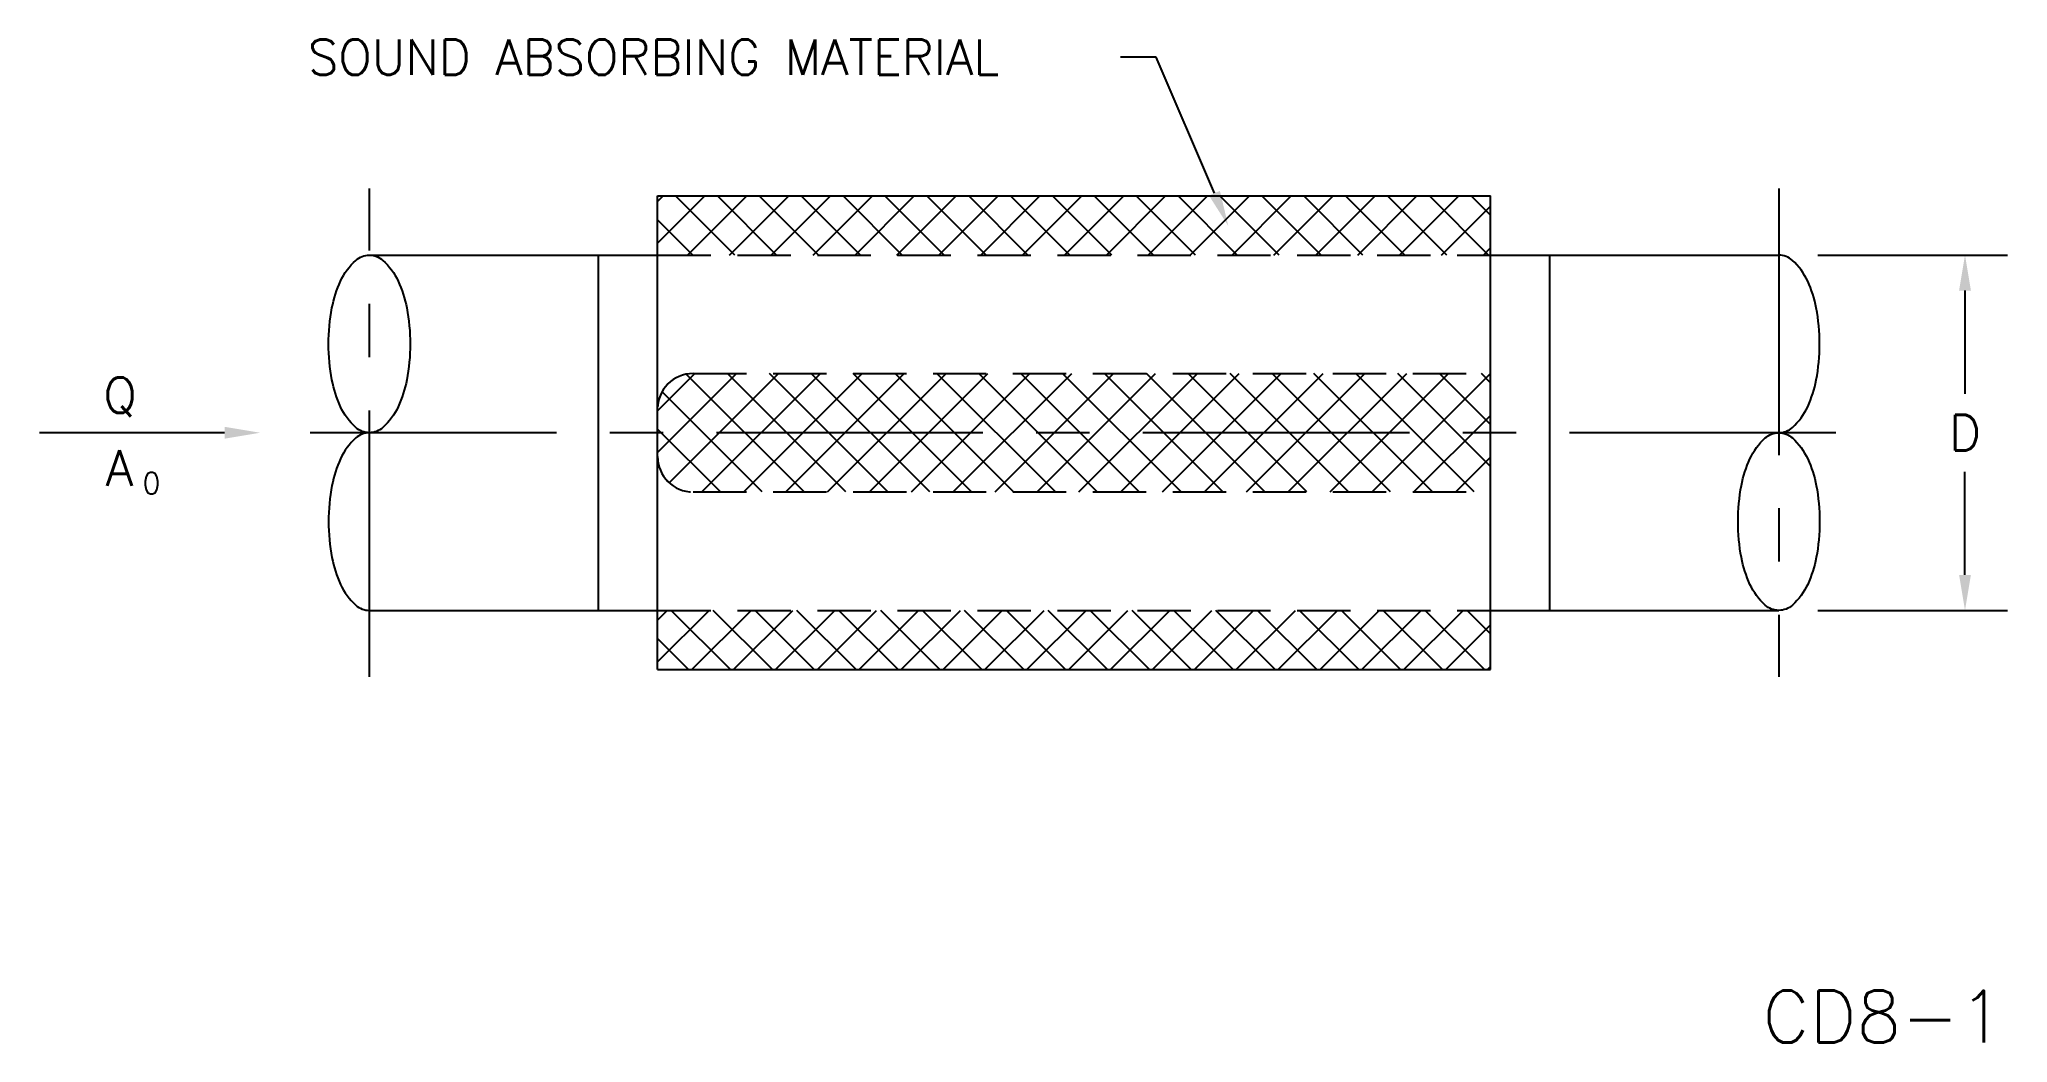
# Model space of a CAD drawing. Extents: x 1.41 to 9.71, y 1.88 to 6.11.
import ezdxf
from ezdxf.enums import TextEntityAlignment as Align

# ---------------------------------------------------------------- set-up
doc = ezdxf.new("R2010")
doc.units = 0
doc.header["$LTSCALE"] = 0.9
doc.header["$MEASUREMENT"] = 0
doc.linetypes.add('CENTER', pattern=[2, 1.25, -0.25, 0.25, -0.25])
doc.linetypes.add('HIDDEN', pattern=[0.375, 0.25, -0.125])
doc.layers.get('0').update_dxf_attribs({"linetype": 'CONTINUOUS'})
for name, color, linetype in [('CENTER', 7, 'CENTER'), ('HIDDEN', 7, 'HIDDEN'), ('NUMBER', 7, 'CONTINUOUS')]:
    doc.layers.add(name, color=color, linetype=linetype)
doc.styles.add('ROMANS', font='romans')

msp = doc.modelspace()

# ---------------------------------------------------------------- linework, layer by layer
for p, q in [((6.1203, 6.0399), (5.9703, 6.0399)), ((6.3669, 5.4652), (6.1203, 6.0399)), ((4.0166, 5.4538), (7.5325, 5.4538)), ((4.0166, 3.4538), (4.0166, 5.4538)), ((7.5325, 3.4538), (7.5325, 5.4538)), ((2.8002, 5.2038), (4.0166, 5.2038)), ((3.7666, 3.7038), (3.7666, 5.2038)), ((7.5325, 5.2038), (8.7489, 5.2038)), ((7.7825, 3.7038), (7.7825, 5.2038)), ((2.1894, 4.4538), (1.4074, 4.4538)), ((2.1894, 4.4538), (1.6255, 4.4538)), ((2.8002, 3.7038), (4.0166, 3.7038)), ((7.5325, 3.7038), (8.7489, 3.7038)), ((4.0166, 3.4538), (7.5325, 3.4538))]:
    msp.add_line(p, q)
at = {"color": 0}
for p, q in [((4.0166, 5.254), (4.2163, 5.4538)), ((4.0166, 5.4308), (4.0396, 5.4538)), ((4.3422, 5.2038), (4.0922, 5.4538)), ((4.1431, 5.2038), (4.3931, 5.4538)), ((4.519, 5.2038), (4.269, 5.4538)), ((4.3199, 5.2038), (4.5699, 5.4538)), ((4.6957, 5.2038), (4.4457, 5.4538)), ((4.4967, 5.2038), (4.7467, 5.4538)), ((4.8725, 5.2038), (4.6225, 5.4538)), ((4.6734, 5.2038), (4.9234, 5.4538)), ((5.0493, 5.2038), (4.7993, 5.4538)), ((4.8502, 5.2038), (5.1002, 5.4538)), ((5.2261, 5.2038), (4.9761, 5.4538)), ((5.027, 5.2038), (5.277, 5.4538)), ((5.4028, 5.2038), (5.1528, 5.4538)), ((5.2038, 5.2038), (5.4538, 5.4538)), ((5.5796, 5.2038), (5.3296, 5.4538)), ((5.3805, 5.2038), (5.6305, 5.4538)), ((5.7564, 5.2038), (5.5064, 5.4538)), ((5.5573, 5.2038), (5.8073, 5.4538)), ((5.9332, 5.2038), (5.6832, 5.4538)), ((5.7341, 5.2038), (5.9841, 5.4538)), ((6.1099, 5.2038), (5.8599, 5.4538)), ((5.9109, 5.2038), (6.1609, 5.4538)), ((6.2867, 5.2038), (6.0367, 5.4538)), ((6.0877, 5.2038), (6.3377, 5.4538)), ((6.4635, 5.2038), (6.2135, 5.4538)), ((6.2644, 5.2038), (6.5144, 5.4538)), ((6.6403, 5.2038), (6.3903, 5.4538)), ((6.4412, 5.2038), (6.6912, 5.4538)), ((6.817, 5.2038), (6.567, 5.4538)), ((6.618, 5.2038), (6.868, 5.4538)), ((6.9938, 5.2038), (6.7438, 5.4538)), ((6.7948, 5.2038), (7.0448, 5.4538)), ((7.1706, 5.2038), (6.9206, 5.4538)), ((6.9715, 5.2038), (7.2215, 5.4538)), ((7.3474, 5.2038), (7.0974, 5.4538)), ((7.1483, 5.2038), (7.3983, 5.4538)), ((7.5242, 5.2038), (7.2742, 5.4538)), ((7.3251, 5.2038), (7.5325, 5.4112)), ((7.5325, 5.3722), (7.4509, 5.4538)), ((4.1654, 5.2038), (4.0166, 5.3526)), ((7.5019, 5.2038), (7.5325, 5.2344)), ((4.0166, 4.3701), (4.3502, 4.7038)), ((4.0166, 4.5469), (4.1734, 4.7038)), ((4.0658, 4.2426), (4.527, 4.7038)), ((4.6351, 4.2038), (4.1378, 4.701)), ((4.2038, 4.2038), (4.7038, 4.7038)), ((4.8118, 4.2038), (4.3118, 4.7038)), ((4.3805, 4.2038), (4.8805, 4.7038)), ((4.9886, 4.2038), (4.4886, 4.7038)), ((4.5573, 4.2038), (5.0573, 4.7038)), ((5.1654, 4.2038), (4.6654, 4.7038)), ((4.7341, 4.2038), (5.2341, 4.7038)), ((5.3422, 4.2038), (4.8422, 4.7038)), ((4.9109, 4.2038), (5.4109, 4.7038)), ((5.519, 4.2038), (5.019, 4.7038)), ((5.0877, 4.2038), (5.5877, 4.7038)), ((5.6957, 4.2038), (5.1957, 4.7038)), ((5.2644, 4.2038), (5.7644, 4.7038)), ((5.8725, 4.2038), (5.3725, 4.7038)), ((5.4412, 4.2038), (5.9412, 4.7038)), ((6.0493, 4.2038), (5.5493, 4.7038)), ((5.618, 4.2038), (6.118, 4.7038)), ((6.2261, 4.2038), (5.7261, 4.7038)), ((5.7948, 4.2038), (6.2948, 4.7038)), ((6.4028, 4.2038), (5.9028, 4.7038)), ((5.9715, 4.2038), (6.4715, 4.7038)), ((6.5796, 4.2038), (6.0796, 4.7038)), ((6.1483, 4.2038), (6.6483, 4.7038)), ((6.7564, 4.2038), (6.2564, 4.7038)), ((6.3251, 4.2038), (6.8251, 4.7038)), ((6.9332, 4.2038), (6.4332, 4.7038)), ((6.5019, 4.2038), (7.0019, 4.7038)), ((7.1099, 4.2038), (6.6099, 4.7038)), ((6.6786, 4.2038), (7.1786, 4.7038)), ((7.2867, 4.2038), (6.7867, 4.7038)), ((6.8554, 4.2038), (7.3554, 4.7038)), ((7.4635, 4.2038), (6.9635, 4.7038)), ((7.0322, 4.2038), (7.5322, 4.7038)), ((7.5325, 4.3115), (7.1403, 4.7038)), ((7.5325, 4.4883), (7.317, 4.7038)), ((7.5325, 4.6651), (7.4938, 4.7038)), ((4.4583, 4.2038), (4.0354, 4.6266)), ((7.209, 4.2038), (7.5325, 4.5273)), ((4.2815, 4.2038), (4.0166, 4.4687)), ((7.3857, 4.2038), (7.5325, 4.3505)), ((4.0663, 4.2422), (4.055, 4.2535)), ((4.0166, 3.4862), (4.2341, 3.7038)), ((4.0166, 3.663), (4.0573, 3.7038)), ((4.3244, 3.4538), (4.0744, 3.7038)), ((4.1609, 3.4538), (4.4109, 3.7038)), ((4.5012, 3.4538), (4.2512, 3.7038)), ((4.3377, 3.4538), (4.5877, 3.7038)), ((4.678, 3.4538), (4.428, 3.7038)), ((4.5144, 3.4538), (4.7644, 3.7038)), ((4.8547, 3.4538), (4.6047, 3.7038)), ((4.6912, 3.4538), (4.9412, 3.7038)), ((5.0315, 3.4538), (4.7815, 3.7038)), ((4.868, 3.4538), (5.118, 3.7038)), ((5.2083, 3.4538), (4.9583, 3.7038)), ((5.0448, 3.4538), (5.2948, 3.7038)), ((5.3851, 3.4538), (5.1351, 3.7038)), ((5.2215, 3.4538), (5.4715, 3.7038)), ((5.5618, 3.4538), (5.3118, 3.7038)), ((5.3983, 3.4538), (5.6483, 3.7038)), ((5.7386, 3.4538), (5.4886, 3.7038)), ((5.5751, 3.4538), (5.8251, 3.7038)), ((5.9154, 3.4538), (5.6654, 3.7038)), ((5.7519, 3.4538), (6.0019, 3.7038)), ((6.0922, 3.4538), (5.8422, 3.7038)), ((5.9286, 3.4538), (6.1786, 3.7038)), ((6.269, 3.4538), (6.019, 3.7038)), ((6.1054, 3.4538), (6.3554, 3.7038)), ((6.4457, 3.4538), (6.1957, 3.7038)), ((6.2822, 3.4538), (6.5322, 3.7038)), ((6.6225, 3.4538), (6.3725, 3.7038)), ((6.459, 3.4538), (6.709, 3.7038)), ((6.7993, 3.4538), (6.5493, 3.7038)), ((6.6357, 3.4538), (6.8857, 3.7038)), ((6.9761, 3.4538), (6.7261, 3.7038)), ((6.8125, 3.4538), (7.0625, 3.7038)), ((7.1528, 3.4538), (6.9028, 3.7038)), ((6.9893, 3.4538), (7.2393, 3.7038)), ((7.3296, 3.4538), (7.0796, 3.7038)), ((7.1661, 3.4538), (7.4161, 3.7038)), ((7.5064, 3.4538), (7.2564, 3.7038)), ((7.5325, 3.6044), (7.4332, 3.7038)), ((4.1476, 3.4538), (4.0166, 3.5848)), ((7.3429, 3.4538), (7.5325, 3.6434)), ((7.5196, 3.4538), (7.5325, 3.4667))]:
    msp.add_line(p, q, dxfattribs=at)
for points in [[(2.8002, 5.2038, -0.185624), (2.8574, 5.1818, -0.101934), (2.9219, 5.0939, -0.060684), (2.9579, 4.981, -0.047006), (2.9723, 4.8288, -0.047006), (2.9579, 4.6766, -0.060684), (2.9219, 4.5636, -0.101934), (2.8574, 4.4758, -0.185624), (2.8002, 4.4538, -0.185624), (2.743, 4.4758, -0.101934), (2.6784, 4.5636, -0.060684), (2.6424, 4.6766, -0.047006), (2.628, 4.8288, -0.047006), (2.6424, 4.981, -0.060684), (2.6784, 5.0939, -0.101934), (2.743, 5.1818, -0.185624)], [(8.7489, 3.7038, -0.185624), (8.6917, 3.7258, -0.101934), (8.6272, 3.8136, -0.060684), (8.5911, 3.9266, -0.047006), (8.5768, 4.0788, -0.047006), (8.5911, 4.231, -0.060684), (8.6272, 4.3439, -0.101934), (8.6917, 4.4318, -0.185624), (8.7489, 4.4538, -0.185624), (8.8061, 4.4318, -0.101934), (8.8707, 4.3439, -0.060684), (8.9067, 4.231, -0.047006), (8.9211, 4.0788, -0.047006), (8.9067, 3.9266, -0.060684), (8.8707, 3.8136, -0.101934), (8.8061, 3.7258, -0.185624)]]:
    msp.add_lwpolyline(points, format="xyb", close=True)
for points in [[(8.7489, 4.4538, 0.185624), (8.8061, 4.4758, 0.101934), (8.8707, 4.5636, 0.060684), (8.9067, 4.6766, 0.047006), (8.9211, 4.8288, 0.047006), (8.9067, 4.981, 0.060684), (8.8707, 5.0939, 0.101934), (8.8061, 5.1818, 0.185624), (8.7489, 5.2038, 0.185624)], [(2.8002, 4.4538, 0.185624), (2.743, 4.4318, 0.101934), (2.6784, 4.3439, 0.060684), (2.6424, 4.231, 0.047006), (2.628, 4.0788, 0.047006), (2.6424, 3.9266, 0.060684), (2.6784, 3.8136, 0.101934), (2.743, 3.7258, 0.185624), (2.8002, 3.7038, 0.185624)]]:
    msp.add_lwpolyline(points, format="xyb")
for points in [[(6.3899, 5.4749), (6.3438, 5.4554), (6.4254, 5.3271)], [(2.1894, 4.4788), (2.1894, 4.4288), (2.3394, 4.4538)]]:
    msp.add_solid(points)
at = {"layer": 'CENTER'}
for p, q in [((2.8002, 3.4228), (2.8002, 5.4847)), ((8.7489, 5.4847), (8.7489, 3.4228)), ((8.9142, 5.2038), (9.7147, 5.2038)), ((9.5347, 5.0538), (9.5347, 4.6188)), ((8.9899, 4.4538), (2.5502, 4.4538)), ((9.5347, 3.8538), (9.5347, 4.2888)), ((8.9142, 3.7038), (9.7147, 3.7038))]:
    msp.add_line(p, q, dxfattribs=at)
for points in [[(9.5097, 5.0538), (9.5597, 5.0538), (9.5347, 5.2038)], [(9.5097, 3.8538), (9.5597, 3.8538), (9.5347, 3.7038)]]:
    msp.add_solid(points, dxfattribs=at)
at = {"layer": 'HIDDEN'}
for p, q in [((4.0166, 5.2038), (7.5325, 5.2038)), ((4.1666, 4.7038), (7.5325, 4.7038)), ((4.1666, 4.2038), (7.5325, 4.2038)), ((4.0166, 3.7038), (7.5325, 3.7038))]:
    msp.add_line(p, q, dxfattribs=at)
for centre, start, end in [((4.1666, 4.5538), 90, 180), ((4.1666, 4.3538), 180, 270)]:
    msp.add_arc(centre, 0.15, start, end, dxfattribs=at)

# ---------------------------------------------------------------- texts
at = {"style": 'ROMANS'}
for s, height, p in [('SOUND ABSORBING MATERIAL', 0.15, (2.5405, 5.9649)), ('Q', 0.15, (1.6772, 4.5373)), ('A', 0.15, (1.6877, 4.2301)), ('0', 0.09, (1.8421, 4.1959))]:
    msp.add_text(s, height=height, dxfattribs=at).set_placement(p)
at = {"layer": 'CENTER', "style": 'ROMANS'}
msp.add_text('D', height=0.15, dxfattribs=at).set_placement((9.5347, 4.4538), align=Align.MIDDLE_CENTER)
at = {"layer": 'NUMBER', "style": 'ROMANS'}
msp.add_text('CD8-1', height=0.22, dxfattribs=at).set_placement((8.6804, 1.8786))

doc.saveas('drawing.dxf')
